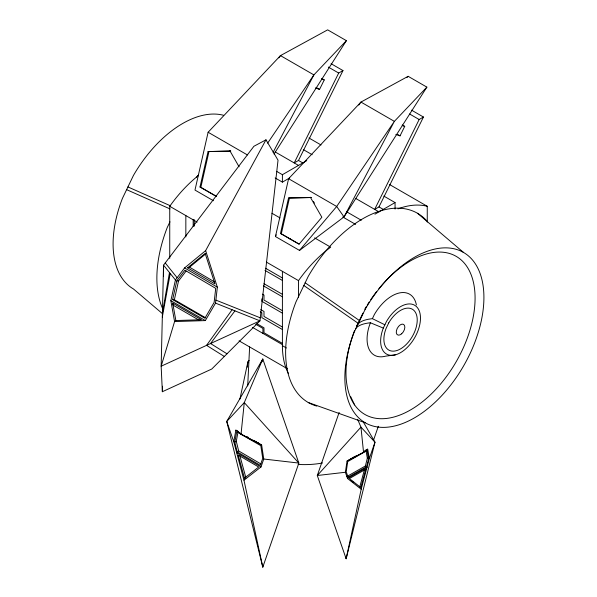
<?xml version="1.0" encoding="UTF-8"?>
<svg xmlns="http://www.w3.org/2000/svg" width="597" height="597" viewBox="0 0 597 597"><rect width="100%" height="100%" fill="white"/><g stroke="black" fill="none" stroke-linecap="round" stroke-linejoin="round"><path stroke-width="0.9" d="M162.347 391.729L161.16 366.215L163.541 265.172L253.926 146.265L265.978 139.825L278.03 160.183L259.956 320.835L211.748 369.036L162.347 391.729L162.481 386.222M247.703 385.953L249.613 346.924M262.792 565.284L262.792 567.15L243.972 480.219L261.016 466.936L263.755 459.026L261.65 445.019L241.024 434.183L244.285 402.602L262.792 359.006L298.843 463.078L262.792 567.15L226.741 421.445L262.792 359.006L262.135 361.685M215.547 303.127L259.956 320.835L161.16 366.215L174.578 321.567L205.331 320.589L215.547 303.127L217.345 287.187L205.637 250.628L265.978 139.825M247.27 367.2L247.897 361.857L249.083 360.439M339.156 412.408L317.298 475.511L346.141 558.77L361.2 489.219L347.514 478.466L345.372 472.264L347.051 461.063L354.991 456.481M162.414 312.97L169.488 272.568M162.317 317.059L170.242 273.508M243.972 480.219L233.763 441.705L235.867 430.131L238.285 431.527M234.793 442.22L236.696 431.765L260.822 445.698L262.725 458.347L260.299 465.354L237.166 451.817L234.793 442.22L236.293 441.355L238.039 431.765M239.904 399.147L247.897 361.857M174.578 321.567L170.846 300.687L175.436 279.971L184.6 267.919L205.637 250.628M172.623 299.597L176.772 280.888L184.891 270.21L215.711 288.344L214.122 302.448L204.89 318.223L172.623 299.597L174.361 299.754L205.823 317.917M174.361 299.754L178.51 281.045L186.085 271.075M274.03 154.041L346.394 40.663L327.663 29.85L280.478 55.611L208.122 132.25L194.98 190.077L213.413 200.719M216.256 196.406L200.002 187.025L208.069 151.556L230.711 151.056L208.069 151.556M216.315 196.249L200.838 187.309L208.905 151.839M275.448 236.539L288.597 178.712L360.954 102.072L408.139 76.312L426.87 87.125L344.021 216.92L299.493 250.419L275.448 236.539L276.18 234.845M310.35 197.226L321.865 217.248L299.052 244.203L280.478 233.479L288.545 198.01L311.186 197.517L288.545 198.01M299.112 244.046L281.314 233.77L289.381 198.301M348.096 477.204L346.2 471.727L347.715 461.6L367.021 450.459L368.543 458.824L366.603 466.675L348.096 477.204L346.894 476.51L365.401 465.981L367.342 458.13L365.968 450.601M361.2 489.219L369.371 458.414L374.983 442.205L363.357 422.064M359.655 487.294L364.409 469.839M373.498 440.273L378.341 426.273M169.973 221.83L167.22 227.576A109.251 63.081 -60 0 0 162.205 307.656M362.909 313.156L356.581 326.32A160.884 33.999 21.2 0 1 368.804 319.186L372.386 318.641L384.886 324.805M372.386 318.641L374.364 314.522A35.216 20.328 -60 0 1 399.199 293A35.216 20.328 -60 0 1 416.393 304.97M383.304 328.096L386.468 321.507A28.171 16.268 -60 0 1 419.273 310.962A28.171 16.268 -60 0 1 398.818 353.558A28.171 16.268 -60 0 1 383.304 328.096L370.409 322.761A160.884 33.999 21.2 0 0 355.536 328.746M315.373 87.953L319.559 89.401L324.253 79.916L321.835 78.528M342.976 70.573L338.686 73.05L294.209 162.929L298.5 160.451L342.976 70.573L331.066 63.692M395.841 134.407L400.035 135.862L404.721 126.377L402.311 124.989M423.452 117.034L419.161 119.512L374.677 209.39L378.976 206.913L423.452 117.034L411.542 110.154M273.098 152.332L313.888 74.901L346.394 40.663M267.643 143.146L313.888 74.901L280.478 55.611L278.814 57.842M232.121 309.731L206.562 345.357L224.323 356.461M358.73 105.05L360.954 102.072L394.363 121.363L426.87 87.125M234.934 310.858L210.554 343.529L226.994 353.797M299.493 250.419L336.686 206.48L394.363 121.363L344.021 216.92L336.686 206.48L288.597 178.712M406.826 77.632L408.139 76.312M187.585 267.829L205.152 253.382L214.927 283.918L187.585 267.829L189.547 267.21L205.711 253.919M347.051 461.063L363.558 452.392L367.685 449.153L369.371 458.414M244.472 478.122L258.702 467.026L238.181 455.018L244.472 478.122L245.897 477.809M276.769 171.451L282.403 174.697L306.724 160.66M275.165 177.951L282.403 182.13L289.649 177.951M374.946 214.189L395.065 202.577L395.065 209.077M237.166 451.817L238.673 450.951L261.001 464.026M365.304 450.526L367.685 449.153M356.26 455.809L349.223 459.877L362.983 452.645L366.424 449.944L364.857 450.847M347.514 478.466L367.177 467.272M395.401 354.834L385.528 356.178A35.216 20.328 -60 0 1 370.409 322.761M345.372 472.264L317.298 475.511L360.954 427.131L357.7 419.475M175.839 320.544L201.48 319.731L172.727 303.134L175.906 320.761M176.772 280.888L178.51 281.045M263.755 459.026L298.843 463.078L244.285 402.602L226.741 421.445L233.763 441.705M321.738 79.05L324.253 79.916M402.214 125.512L404.721 126.377M200.002 187.025L200.838 187.309M209.293 192.383L210.129 192.674M280.478 233.479L281.314 233.77M289.761 238.845L290.597 239.136M308.253 402.505L365.215 422.773M215.89 300.112L260.292 317.82M127.93 186.936L170.451 205.808M126.624 189.652L169.996 208.905M328.365 67.088L338.686 73.05M409.632 114.012L419.161 119.512M317.149 88.005L319.559 89.401M397.617 134.467L400.035 135.862M308.962 137.997L321.029 144.967M389.431 184.458L427.258 206.293L427.258 222.091M303.328 149.608L312.179 154.72M383.804 196.07L395.065 202.577M298.5 160.451L302.791 162.929M378.976 206.913L383.267 209.39M275.15 151.929L298.5 165.406M355.625 198.391L378.976 211.868M346.782 211.868L361.267 220.233M208.122 132.25L247.397 154.929M342.76 216.98L355.633 224.412M271.941 213.263L279.993 217.905M314.597 237.89L330.686 247.18A100.527 58.043 -60 0 0 298.5 280.627L298.5 297.358M198.331 175.593A100.527 58.043 -60 0 0 169.742 206.293L197.107 222.091M266.314 262.046L298.5 280.627M265.59 268.269L282.306 277.918M265.008 270.411L282.359 280.426M263.993 283.702L282.306 294.276M263.426 285.851L282.359 296.784M262.389 294.172L263.993 295.097L263.993 300.06L282.306 310.627M282.359 313.141L261.852 301.298L261.852 298.813M260.777 309.597L263.993 311.455L263.993 316.41L282.306 326.984M260.247 311.768L261.852 312.694L261.852 317.649L282.359 329.492M256.755 323.626L263.993 327.805L263.993 332.768L282.306 343.335M255.77 324.298L262.919 328.425L262.919 333.387M252.591 327.417L282.642 344.775M282.403 271.337L282.403 345.678L286.426 347.999M170.846 300.687L205.331 320.589M239.061 340.842L287.344 368.715M199.48 320.395L173.123 305.179L172.727 303.134M367.342 458.13L368.543 458.824M365.401 465.981L366.603 466.675M253.598 440.362L261.65 445.019M247.001 436.638L248.591 437.556M253.374 440.317L258.949 443.534L241.748 434.497L237.442 431.116M236.442 452.548L261.016 466.936M189.547 267.21L214.547 281.918M184.6 267.919L217.345 287.187M305.157 282.784L359.692 320.738M303.851 285.508L358.387 323.462M351.088 480.555L353.23 482.242M235.867 430.131L241.024 434.183M417.504 213.271L463.548 252.471M162.496 313.694L133.452 288.97A98.326 56.767 -60 0 1 122.407 198.435L133.452 175.428A98.326 56.767 -60 0 1 223.651 115.311M165.235 262.934L177.137 277.739M175.436 279.971L163.541 265.172L163.541 276.307M313.485 201.525L314.41 203.122M229.875 150.765L239.091 166.787M350.738 396.781L354.625 404.945M239.852 455.593L245.658 476.921M236.293 441.355L238.673 450.951M363.558 452.392L360.954 427.131L374.983 442.205L346.141 558.77L346.141 556.919M282.403 174.697L282.403 182.13M194.249 219.681L194.249 226.159M193.182 219.711L193.182 226.211M185.839 215.584L185.839 236.957M169.742 206.293L169.742 258.329M322.544 462.988A58.999 34.059 0 0 1 298.172 464.421M196.659 177.167A109.251 63.081 -60 0 1 198.428 175.04M426.81 220.897A109.251 63.081 -60 0 0 308.253 276.351L295.978 301.91A109.251 63.081 -60 0 0 316.753 406.079M378.834 288.761A91.289 52.708 -60 0 1 474.175 286.217A91.289 52.708 -60 0 1 399.094 415.355A91.289 52.708 -60 0 1 354.625 330.402M364.879 309.045A91.289 52.708 -60 0 1 366.267 306.686M367.222 305.119A91.289 52.708 -60 0 1 369.192 302.015M370.715 299.709A91.289 52.708 -60 0 1 376.588 291.582M397.953 208.86A100.527 58.043 -60 0 1 427.258 206.293M288.306 373.356A91.042 52.566 -60 0 1 282.403 345.678M365.797 469.212L360.804 487.54L349.387 478.555L365.797 469.212M365.215 309.239L354.17 332.245A98.326 56.767 -60 0 0 408.318 421.101A98.326 56.767 -60 0 0 479.719 272.441A98.326 56.767 -60 0 0 365.215 309.239M388.766 322.835L386.117 328.35A23.581 13.612 -60 0 0 399.102 349.655A23.581 13.612 -60 0 0 416.221 314.007A23.581 13.612 -60 0 0 388.766 322.835M401.669 333.783A6.067 3.507 -60 0 0 403.587 324.38A6.067 3.507 -60 0 0 396.408 330.753A6.067 3.507 -60 0 0 401.669 333.783"/></g></svg>
